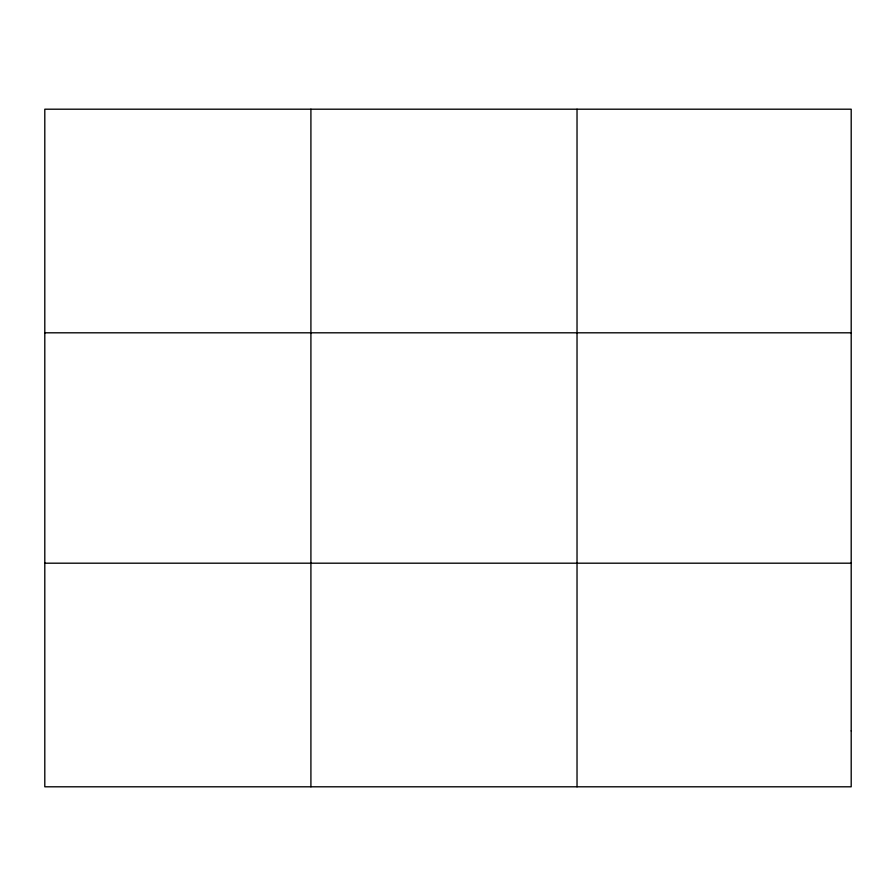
<?xml version="1.0" encoding="UTF-8"?>
<svg xmlns="http://www.w3.org/2000/svg" width="896" height="896" viewBox="0 0 896 896"><rect width="100%" height="100%" fill="white"/><g stroke="black" fill="none" stroke-linecap="round" stroke-linejoin="round"><path stroke-width="1.34" d="M310.912 786.8L310.912 109.2M577.024 786.8L577.024 109.2M44.8 332.808L851.2 332.808M44.8 563.192L851.2 563.192M851.2 730.901L851.2 786.8L44.8 786.8L44.8 109.2L851.2 109.2L851.2 730.901"/></g></svg>
